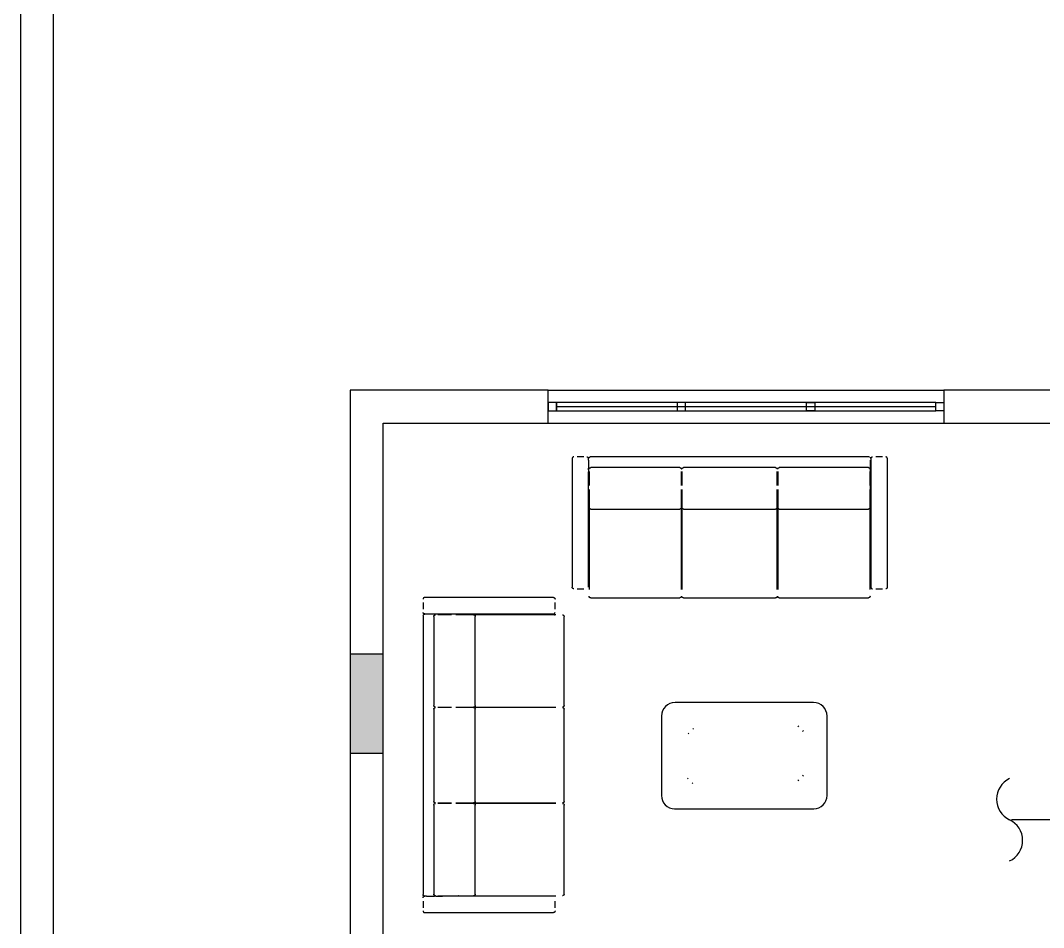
# Model space of a CAD drawing. Header units: metres. Extents: x -658 to -58, y -713 to -118.
# Drawn here: x -111.25 to -105.05, y -204.2 to -198.7 of the extents above; entities that cross this region are included whole.
import ezdxf

# ---------------------------------------------------------------- set-up
doc = ezdxf.new("R2010")
doc.units = ezdxf.units.M
doc.header["$LTSCALE"] = 100
for name, color, linetype in [('cw', 4, 'Continuous'), ('DCUT', 7, 'Continuous'), ('plan', 8, 'Continuous')]:
    doc.layers.add(name, color=color, linetype=linetype)

# ---------------------------------------------------------------- blocks, each defined once
blk = doc.blocks.new('ANTIGUA_by_Vaghi_11534 - Vaghi A3S-Triple Seat-V34-الدور الاول')
for p, q in [((-0.955, 0.79), (-0.955, 0.01)), ((-0.885, 0.8), (-0.925, 0.8)), ((-0.855, 0.78), (-0.855, 0.79)), ((-0.855, 0.78), (-0.855, 0.7313)), ((0.845, 0.8), (-0.845, 0.8)), ((0.855, 0.7313), (0.855, 0.78)), ((0.8562, 0.79), (0.8562, 0.01)), ((0.9262, 0.8), (0.8862, 0.8)), ((0.9562, 0.01), (0.9562, 0.79)), ((-0.855, 0.7289), (-0.855, 0.7313)), ((-0.855, 0.7219), (-0.855, 0.7266)), ((-0.855, 0.7219), (-0.855, 0.6818)), ((-0.855, 0.01), (-0.855, 0.7089)), ((-0.8525, 0.7116), (-0.8525, 0.627)), ((-0.3025, 0.7348), (-0.8425, 0.7348)), ((-0.2925, 0.627), (-0.2925, 0.7116)), ((-0.29, 0.7116), (-0.29, 0.627)), ((0.2786, 0.7348), (-0.28, 0.7348)), ((0.2886, 0.627), (0.2886, 0.7116)), ((0.2912, 0.7116), (0.2912, 0.627)), ((0.8412, 0.7348), (0.3012, 0.7348)), ((0.8512, 0.627), (0.8512, 0.7116)), ((0.855, 0.5896), (0.855, 0.7219)), ((-0.8525, 0.6013), (-0.8525, 0.4949)), ((-0.2925, 0.4949), (-0.2925, 0.6013)), ((-0.2925, 0.5826), (-0.2899, 0.5826)), ((-0.29, 0.6013), (-0.29, 0.4949)), ((0.2886, 0.4949), (0.2886, 0.6013)), ((0.2886, 0.5826), (0.2912, 0.5826)), ((0.2912, 0.6013), (0.2912, 0.4949)), ((0.8512, 0.4949), (0.8512, 0.6013)), ((0.855, 0.02), (0.855, 0.5896)), ((-0.8525, 0.4949), (-0.8525, -0.005)), ((-0.8425, 0.4837), (-0.3025, 0.4837)), ((-0.2925, -0.005), (-0.2925, 0.4949)), ((-0.29, 0.4949), (-0.29, -0.005)), ((-0.28, 0.4837), (0.2786, 0.4837)), ((0.2886, -0.005), (0.2886, 0.4949)), ((0.2912, 0.4949), (0.2912, -0.005)), ((0.3012, 0.4837), (0.8412, 0.4837)), ((0.8512, -0.005), (0.8512, 0.4949)), ((-0.925, 0), (-0.885, 0)), ((-0.8425, -0.055), (-0.3025, -0.055)), ((-0.2925, 0), (-0.29, 0)), ((-0.28, -0.055), (0.2786, -0.055)), ((0.2886, 0), (0.2912, 0)), ((0.3012, -0.055), (0.8412, -0.055)), ((0.8862, 0), (0.9262, 0))]:
    blk.add_line(p, q)
at = {"flags": 128}
for points in [[(-0.855, 0.79), (-0.855, 0.7904), (-0.855, 0.7908), (-0.8549, 0.7912), (-0.8549, 0.7916), (-0.8548, 0.792), (-0.8547, 0.7924), (-0.8546, 0.7928), (-0.8545, 0.7931), (-0.8544, 0.7935), (-0.8542, 0.7939), (-0.854, 0.7943), (-0.8539, 0.7946), (-0.8537, 0.795), (-0.8535, 0.7953), (-0.8533, 0.7956), (-0.853, 0.796), (-0.8528, 0.7963), (-0.8525, 0.7966), (-0.8522, 0.7969), (-0.852, 0.7972), (-0.8517, 0.7974), (-0.8514, 0.7977), (-0.8511, 0.798), (-0.8507, 0.7982), (-0.8504, 0.7984), (-0.8501, 0.7986), (-0.8497, 0.7988), (-0.8494, 0.799), (-0.849, 0.7992), (-0.8486, 0.7993), (-0.8482, 0.7995), (-0.8479, 0.7996), (-0.8475, 0.7997), (-0.8471, 0.7998), (-0.8467, 0.7999), (-0.8463, 0.7999), (-0.8459, 0.8), (-0.8455, 0.8), (-0.8451, 0.8), (-0.845, 0.8)], [(0.845, 0.8), (0.8454, 0.8), (0.8458, 0.8), (0.8462, 0.7999), (0.8466, 0.7999), (0.847, 0.7998), (0.8474, 0.7997)], [(0.8493, 0.799), (0.8496, 0.7989), (0.85, 0.7987), (0.8503, 0.7985), (0.8506, 0.7983)], [(0.8522, 0.797), (0.8524, 0.7967), (0.8527, 0.7964), (0.853, 0.7961), (0.8532, 0.7957), (0.8534, 0.7954), (0.8536, 0.7951)], [(0.8542, 0.794), (0.8543, 0.7936), (0.8545, 0.7932), (0.8546, 0.7929), (0.8547, 0.7925), (0.8548, 0.7921), (0.8549, 0.7917), (0.8549, 0.7913), (0.855, 0.7909), (0.855, 0.7905), (0.855, 0.7901), (0.855, 0.79)], [(-0.8525, 0.7248), (-0.8525, 0.7252), (-0.8525, 0.7256), (-0.8524, 0.726), (-0.8524, 0.7264), (-0.8523, 0.7268), (-0.8522, 0.7272), (-0.8521, 0.7276), (-0.852, 0.7279), (-0.8519, 0.7283), (-0.8517, 0.7287), (-0.8515, 0.7291), (-0.8514, 0.7294), (-0.8512, 0.7298), (-0.851, 0.7301), (-0.8508, 0.7304), (-0.8505, 0.7308), (-0.8503, 0.7311), (-0.85, 0.7314), (-0.8497, 0.7317), (-0.8495, 0.732), (-0.8492, 0.7322), (-0.8489, 0.7325), (-0.8486, 0.7328), (-0.8482, 0.733), (-0.8479, 0.7332), (-0.8476, 0.7334), (-0.8472, 0.7336), (-0.8469, 0.7338), (-0.8465, 0.734), (-0.8461, 0.7341), (-0.8457, 0.7343), (-0.8454, 0.7344), (-0.845, 0.7345), (-0.8446, 0.7346), (-0.8442, 0.7346), (-0.8438, 0.7347), (-0.8434, 0.7348), (-0.843, 0.7348), (-0.8426, 0.7348), (-0.8425, 0.7348)], [(-0.3025, 0.7348), (-0.3021, 0.7348), (-0.3017, 0.7348), (-0.3013, 0.7347), (-0.3009, 0.7347), (-0.3005, 0.7346), (-0.3001, 0.7345), (-0.2997, 0.7344), (-0.2994, 0.7343), (-0.299, 0.7342), (-0.2986, 0.734), (-0.2982, 0.7338), (-0.2979, 0.7337), (-0.2975, 0.7335), (-0.2972, 0.7333), (-0.2969, 0.733), (-0.2965, 0.7328), (-0.2962, 0.7326), (-0.2959, 0.7323), (-0.2956, 0.732), (-0.2953, 0.7318), (-0.2951, 0.7315), (-0.2948, 0.7312), (-0.2945, 0.7309), (-0.2943, 0.7305), (-0.2941, 0.7302), (-0.2939, 0.7299), (-0.2937, 0.7295), (-0.2935, 0.7292), (-0.2933, 0.7288), (-0.2932, 0.7284), (-0.293, 0.728), (-0.2929, 0.7277), (-0.2928, 0.7273), (-0.2927, 0.7269), (-0.2926, 0.7265), (-0.2926, 0.7261), (-0.2925, 0.7257), (-0.2925, 0.7253), (-0.2925, 0.7249), (-0.2925, 0.7248)], [(-0.29, 0.7248), (-0.29, 0.7252), (-0.29, 0.7256), (-0.2899, 0.726), (-0.2899, 0.7264), (-0.2898, 0.7268), (-0.2897, 0.7272), (-0.2896, 0.7276), (-0.2895, 0.7279), (-0.2894, 0.7283), (-0.2892, 0.7287), (-0.289, 0.7291), (-0.2889, 0.7294), (-0.2887, 0.7298), (-0.2885, 0.7301), (-0.2883, 0.7304), (-0.288, 0.7308), (-0.2878, 0.7311), (-0.2875, 0.7314), (-0.2872, 0.7317), (-0.287, 0.732), (-0.2867, 0.7322), (-0.2864, 0.7325), (-0.2861, 0.7328), (-0.2857, 0.733), (-0.2854, 0.7332), (-0.2851, 0.7334), (-0.2847, 0.7336), (-0.2844, 0.7338), (-0.284, 0.734), (-0.2836, 0.7341), (-0.2832, 0.7343), (-0.2829, 0.7344), (-0.2825, 0.7345), (-0.2821, 0.7346), (-0.2817, 0.7346), (-0.2813, 0.7347), (-0.2809, 0.7348), (-0.2805, 0.7348), (-0.2801, 0.7348), (-0.28, 0.7348)], [(0.2786, 0.7348), (0.279, 0.7348), (0.2794, 0.7348), (0.2798, 0.7347), (0.2802, 0.7347), (0.2806, 0.7346), (0.281, 0.7345), (0.2813, 0.7344), (0.2817, 0.7343), (0.2821, 0.7342), (0.2825, 0.734), (0.2828, 0.7338), (0.2832, 0.7337), (0.2836, 0.7335), (0.2839, 0.7333), (0.2842, 0.733), (0.2846, 0.7328), (0.2849, 0.7326), (0.2852, 0.7323), (0.2855, 0.732), (0.2858, 0.7318), (0.286, 0.7315), (0.2863, 0.7312), (0.2865, 0.7309), (0.2868, 0.7305), (0.287, 0.7302), (0.2872, 0.7299), (0.2874, 0.7295), (0.2876, 0.7292), (0.2878, 0.7288), (0.2879, 0.7284), (0.288, 0.728), (0.2882, 0.7277), (0.2883, 0.7273), (0.2884, 0.7269), (0.2884, 0.7265), (0.2885, 0.7261), (0.2885, 0.7257), (0.2886, 0.7253), (0.2886, 0.7249), (0.2886, 0.7248)], [(0.2912, 0.7248), (0.2912, 0.7252), (0.2912, 0.7256), (0.2913, 0.726), (0.2913, 0.7264), (0.2914, 0.7268), (0.2915, 0.7272), (0.2916, 0.7276), (0.2917, 0.7279), (0.2918, 0.7283), (0.292, 0.7287), (0.2921, 0.7291), (0.2923, 0.7294), (0.2925, 0.7298), (0.2927, 0.7301), (0.2929, 0.7304), (0.2932, 0.7308), (0.2934, 0.7311), (0.2937, 0.7314), (0.2939, 0.7317), (0.2942, 0.732), (0.2945, 0.7322), (0.2948, 0.7325), (0.2951, 0.7328), (0.2955, 0.733), (0.2958, 0.7332), (0.2961, 0.7334), (0.2965, 0.7336), (0.2968, 0.7338), (0.2972, 0.734), (0.2976, 0.7341), (0.2979, 0.7343), (0.2983, 0.7344), (0.2987, 0.7345), (0.2991, 0.7346), (0.2995, 0.7346), (0.2999, 0.7347), (0.3003, 0.7348), (0.3007, 0.7348), (0.3011, 0.7348), (0.3012, 0.7348)], [(0.8412, 0.7348), (0.8416, 0.7348), (0.842, 0.7348), (0.8424, 0.7347), (0.8428, 0.7347), (0.8432, 0.7346), (0.8436, 0.7345), (0.8439, 0.7344), (0.8443, 0.7343), (0.8447, 0.7342), (0.8451, 0.734), (0.8454, 0.7338), (0.8458, 0.7337), (0.8462, 0.7335), (0.8465, 0.7333), (0.8468, 0.733), (0.8472, 0.7328), (0.8475, 0.7326), (0.8478, 0.7323), (0.8481, 0.732), (0.8484, 0.7318), (0.8486, 0.7315), (0.8489, 0.7312), (0.8491, 0.7309), (0.8494, 0.7305), (0.8496, 0.7302), (0.8498, 0.7299), (0.85, 0.7295), (0.8502, 0.7292), (0.8504, 0.7288), (0.8505, 0.7284), (0.8506, 0.728), (0.8508, 0.7277), (0.8509, 0.7273), (0.851, 0.7269), (0.851, 0.7265), (0.8511, 0.7261), (0.8511, 0.7257), (0.8512, 0.7253), (0.8512, 0.7249), (0.8512, 0.7248)], [(-0.8425, 0.4837), (-0.8429, 0.4837), (-0.8433, 0.4837), (-0.8437, 0.4837), (-0.8441, 0.4838), (-0.8445, 0.4839), (-0.8449, 0.484), (-0.8453, 0.4841), (-0.8456, 0.4842), (-0.846, 0.4843), (-0.8464, 0.4845), (-0.8468, 0.4846), (-0.8471, 0.4848), (-0.8475, 0.485), (-0.8478, 0.4852), (-0.8481, 0.4854), (-0.8485, 0.4857), (-0.8488, 0.4859), (-0.8491, 0.4862), (-0.8494, 0.4864), (-0.8497, 0.4867), (-0.8499, 0.487), (-0.8502, 0.4873), (-0.8505, 0.4876), (-0.8507, 0.4879), (-0.8509, 0.4883), (-0.8511, 0.4886), (-0.8513, 0.489), (-0.8515, 0.4893), (-0.8517, 0.4897), (-0.8518, 0.4901), (-0.852, 0.4904), (-0.8521, 0.4908), (-0.8522, 0.4912), (-0.8523, 0.4916), (-0.8524, 0.492), (-0.8524, 0.4924), (-0.8525, 0.4928), (-0.8525, 0.4932), (-0.8525, 0.4936), (-0.8525, 0.4937)], [(-0.2925, 0.4937), (-0.2925, 0.4933), (-0.2925, 0.4929), (-0.2926, 0.4925), (-0.2926, 0.4921), (-0.2927, 0.4917), (-0.2928, 0.4913), (-0.2929, 0.4909), (-0.293, 0.4905), (-0.2931, 0.4902), (-0.2933, 0.4898), (-0.2935, 0.4894), (-0.2936, 0.4891), (-0.2938, 0.4887), (-0.294, 0.4884), (-0.2942, 0.488), (-0.2945, 0.4877), (-0.2947, 0.4874), (-0.295, 0.4871), (-0.2953, 0.4868), (-0.2955, 0.4865), (-0.2958, 0.4862), (-0.2961, 0.486), (-0.2964, 0.4857), (-0.2968, 0.4855), (-0.2971, 0.4853), (-0.2974, 0.4851), (-0.2978, 0.4849), (-0.2981, 0.4847), (-0.2985, 0.4845), (-0.2989, 0.4844), (-0.2993, 0.4842), (-0.2996, 0.4841), (-0.3, 0.484), (-0.3004, 0.4839), (-0.3008, 0.4838), (-0.3012, 0.4838), (-0.3016, 0.4837), (-0.302, 0.4837), (-0.3024, 0.4837), (-0.3025, 0.4837)], [(-0.28, 0.4837), (-0.2804, 0.4837), (-0.2808, 0.4837), (-0.2812, 0.4837), (-0.2816, 0.4838), (-0.282, 0.4839), (-0.2824, 0.484), (-0.2828, 0.4841), (-0.2831, 0.4842), (-0.2835, 0.4843), (-0.2839, 0.4845), (-0.2843, 0.4846), (-0.2846, 0.4848), (-0.285, 0.485), (-0.2853, 0.4852), (-0.2856, 0.4854), (-0.286, 0.4857), (-0.2863, 0.4859), (-0.2866, 0.4862), (-0.2869, 0.4864), (-0.2872, 0.4867), (-0.2874, 0.487), (-0.2877, 0.4873), (-0.288, 0.4876), (-0.2882, 0.4879), (-0.2884, 0.4883), (-0.2886, 0.4886), (-0.2888, 0.489), (-0.289, 0.4893), (-0.2892, 0.4897), (-0.2893, 0.4901), (-0.2895, 0.4904), (-0.2896, 0.4908), (-0.2897, 0.4912), (-0.2898, 0.4916), (-0.2899, 0.492), (-0.2899, 0.4924), (-0.29, 0.4928), (-0.29, 0.4932), (-0.29, 0.4936), (-0.29, 0.4937)], [(0.2886, 0.4937), (0.2886, 0.4933), (0.2886, 0.4929), (0.2885, 0.4925), (0.2885, 0.4921), (0.2884, 0.4917), (0.2883, 0.4913), (0.2882, 0.4909), (0.2881, 0.4905), (0.2879, 0.4902), (0.2878, 0.4898), (0.2876, 0.4894), (0.2875, 0.4891), (0.2873, 0.4887), (0.2871, 0.4884), (0.2868, 0.488), (0.2866, 0.4877), (0.2864, 0.4874), (0.2861, 0.4871), (0.2858, 0.4868), (0.2856, 0.4865), (0.2853, 0.4862), (0.285, 0.486), (0.2846, 0.4857), (0.2843, 0.4855), (0.284, 0.4853), (0.2836, 0.4851), (0.2833, 0.4849), (0.2829, 0.4847), (0.2826, 0.4845), (0.2822, 0.4844), (0.2818, 0.4842), (0.2815, 0.4841), (0.2811, 0.484), (0.2807, 0.4839), (0.2803, 0.4838), (0.2799, 0.4838), (0.2795, 0.4837), (0.2791, 0.4837), (0.2787, 0.4837), (0.2786, 0.4837)], [(0.3012, 0.4837), (0.3008, 0.4837), (0.3004, 0.4837), (0.3, 0.4837), (0.2996, 0.4838), (0.2992, 0.4839), (0.2988, 0.484), (0.2984, 0.4841), (0.298, 0.4842), (0.2977, 0.4843), (0.2973, 0.4845), (0.2969, 0.4846), (0.2966, 0.4848), (0.2962, 0.485), (0.2959, 0.4852), (0.2955, 0.4854), (0.2952, 0.4857), (0.2949, 0.4859), (0.2946, 0.4862), (0.2943, 0.4864), (0.294, 0.4867), (0.2937, 0.487), (0.2935, 0.4873), (0.2932, 0.4876), (0.293, 0.4879), (0.2928, 0.4883), (0.2926, 0.4886), (0.2924, 0.489), (0.2922, 0.4893), (0.292, 0.4897), (0.2919, 0.4901), (0.2917, 0.4904), (0.2916, 0.4908), (0.2915, 0.4912), (0.2914, 0.4916), (0.2913, 0.492), (0.2913, 0.4924), (0.2912, 0.4928), (0.2912, 0.4932), (0.2912, 0.4936), (0.2912, 0.4937)], [(0.8512, 0.4937), (0.8512, 0.4933), (0.8512, 0.4929), (0.8511, 0.4925), (0.8511, 0.4921), (0.851, 0.4917), (0.8509, 0.4913), (0.8508, 0.4909), (0.8507, 0.4905), (0.8505, 0.4902), (0.8504, 0.4898), (0.8502, 0.4894), (0.8501, 0.4891), (0.8499, 0.4887), (0.8497, 0.4884), (0.8494, 0.488), (0.8492, 0.4877), (0.849, 0.4874), (0.8487, 0.4871), (0.8484, 0.4868), (0.8482, 0.4865), (0.8479, 0.4862), (0.8476, 0.486), (0.8472, 0.4857), (0.8469, 0.4855), (0.8466, 0.4853), (0.8462, 0.4851), (0.8459, 0.4849), (0.8455, 0.4847), (0.8452, 0.4845), (0.8448, 0.4844), (0.8444, 0.4842), (0.8441, 0.4841), (0.8437, 0.484), (0.8433, 0.4839), (0.8429, 0.4838), (0.8425, 0.4838), (0.8421, 0.4837), (0.8417, 0.4837), (0.8413, 0.4837), (0.8412, 0.4837)], [(0.855, 0.01), (0.855, 0.0096), (0.855, 0.0092), (0.8549, 0.0088), (0.8549, 0.0084), (0.8548, 0.008), (0.8547, 0.0076), (0.8546, 0.0072), (0.8545, 0.0069), (0.8544, 0.0065), (0.8542, 0.0061), (0.854, 0.0057), (0.8539, 0.0054), (0.8537, 0.005), (0.8535, 0.0047), (0.8533, 0.0044), (0.853, 0.004), (0.8528, 0.0037), (0.8525, 0.0034), (0.8522, 0.0031), (0.852, 0.0028), (0.8517, 0.0026), (0.8514, 0.0023), (0.8511, 0.002)], [(-0.8464, -0.0542), (-0.8468, -0.054), (-0.8471, -0.0539), (-0.8475, -0.0537), (-0.8478, -0.0535), (-0.8481, -0.0533), (-0.8485, -0.053), (-0.8488, -0.0528), (-0.8491, -0.0525), (-0.8494, -0.0522), (-0.8497, -0.052), (-0.8499, -0.0517), (-0.8502, -0.0514), (-0.8505, -0.0511), (-0.8507, -0.0507), (-0.8509, -0.0504), (-0.8511, -0.0501), (-0.8513, -0.0497), (-0.8515, -0.0494), (-0.8517, -0.049), (-0.8518, -0.0486), (-0.852, -0.0482), (-0.8521, -0.0479), (-0.8522, -0.0475), (-0.8523, -0.0471), (-0.8524, -0.0467), (-0.8524, -0.0463), (-0.8525, -0.0459), (-0.8525, -0.0455), (-0.8525, -0.0451), (-0.8525, -0.045)], [(-0.8425, -0.055), (-0.8429, -0.055), (-0.8433, -0.055), (-0.8437, -0.0549), (-0.8441, -0.0549), (-0.8445, -0.0548), (-0.8449, -0.0547)], [(-0.3, -0.0547), (-0.3004, -0.0548), (-0.3008, -0.0549), (-0.3012, -0.0549), (-0.3016, -0.055), (-0.302, -0.055), (-0.3024, -0.055), (-0.3025, -0.055)], [(-0.2925, -0.045), (-0.2925, -0.0454), (-0.2925, -0.0458), (-0.2926, -0.0462), (-0.2926, -0.0466), (-0.2927, -0.047), (-0.2928, -0.0474), (-0.2929, -0.0478), (-0.293, -0.0481), (-0.2931, -0.0485), (-0.2933, -0.0489), (-0.2935, -0.0493), (-0.2936, -0.0496), (-0.2938, -0.05), (-0.294, -0.0503), (-0.2942, -0.0506), (-0.2945, -0.051), (-0.2947, -0.0513), (-0.295, -0.0516), (-0.2953, -0.0519), (-0.2955, -0.0522), (-0.2958, -0.0524), (-0.2961, -0.0527), (-0.2964, -0.053), (-0.2968, -0.0532), (-0.2971, -0.0534), (-0.2974, -0.0536), (-0.2978, -0.0538), (-0.2981, -0.054), (-0.2985, -0.0542)], [(-0.2839, -0.0542), (-0.2843, -0.054), (-0.2846, -0.0539), (-0.285, -0.0537), (-0.2853, -0.0535), (-0.2856, -0.0533), (-0.286, -0.053), (-0.2863, -0.0528), (-0.2866, -0.0525), (-0.2869, -0.0522), (-0.2872, -0.052), (-0.2874, -0.0517), (-0.2877, -0.0514), (-0.288, -0.0511), (-0.2882, -0.0507), (-0.2884, -0.0504), (-0.2886, -0.0501), (-0.2888, -0.0497), (-0.289, -0.0494), (-0.2892, -0.049), (-0.2893, -0.0486), (-0.2895, -0.0482), (-0.2896, -0.0479), (-0.2897, -0.0475), (-0.2898, -0.0471), (-0.2899, -0.0467), (-0.2899, -0.0463), (-0.29, -0.0459), (-0.29, -0.0455), (-0.29, -0.0451), (-0.29, -0.045)], [(-0.28, -0.055), (-0.2804, -0.055), (-0.2808, -0.055), (-0.2812, -0.0549), (-0.2816, -0.0549), (-0.282, -0.0548), (-0.2824, -0.0547)], [(0.2811, -0.0547), (0.2807, -0.0548), (0.2803, -0.0549), (0.2799, -0.0549), (0.2795, -0.055), (0.2791, -0.055), (0.2787, -0.055), (0.2786, -0.055)], [(0.2886, -0.045), (0.2886, -0.0454), (0.2886, -0.0458), (0.2885, -0.0462), (0.2885, -0.0466), (0.2884, -0.047), (0.2883, -0.0474), (0.2882, -0.0478), (0.2881, -0.0481), (0.2879, -0.0485), (0.2878, -0.0489), (0.2876, -0.0493), (0.2875, -0.0496), (0.2873, -0.05), (0.2871, -0.0503), (0.2868, -0.0506), (0.2866, -0.051), (0.2864, -0.0513), (0.2861, -0.0516), (0.2858, -0.0519), (0.2856, -0.0522), (0.2853, -0.0524), (0.285, -0.0527), (0.2846, -0.053), (0.2843, -0.0532), (0.284, -0.0534), (0.2836, -0.0536), (0.2833, -0.0538), (0.2829, -0.054), (0.2826, -0.0542)], [(0.2973, -0.0542), (0.2969, -0.054), (0.2966, -0.0539), (0.2962, -0.0537), (0.2959, -0.0535), (0.2955, -0.0533), (0.2952, -0.053), (0.2949, -0.0528), (0.2946, -0.0525), (0.2943, -0.0522), (0.294, -0.052), (0.2937, -0.0517), (0.2935, -0.0514), (0.2932, -0.0511), (0.293, -0.0507), (0.2928, -0.0504), (0.2926, -0.0501), (0.2924, -0.0497), (0.2922, -0.0494), (0.292, -0.049), (0.2919, -0.0486), (0.2917, -0.0482), (0.2916, -0.0479), (0.2915, -0.0475), (0.2914, -0.0471), (0.2913, -0.0467), (0.2913, -0.0463), (0.2912, -0.0459), (0.2912, -0.0455), (0.2912, -0.0451), (0.2912, -0.045)], [(0.3012, -0.055), (0.3008, -0.055), (0.3004, -0.055), (0.3, -0.0549), (0.2996, -0.0549), (0.2992, -0.0548), (0.2988, -0.0547)], [(0.8437, -0.0547), (0.8433, -0.0548), (0.8429, -0.0549), (0.8425, -0.0549), (0.8421, -0.055), (0.8417, -0.055), (0.8413, -0.055), (0.8412, -0.055)], [(0.8512, -0.045), (0.8512, -0.0454), (0.8512, -0.0458), (0.8511, -0.0462), (0.8511, -0.0466), (0.851, -0.047), (0.8509, -0.0474), (0.8508, -0.0478), (0.8507, -0.0481), (0.8505, -0.0485), (0.8504, -0.0489), (0.8502, -0.0493), (0.8501, -0.0496), (0.8499, -0.05), (0.8497, -0.0503), (0.8494, -0.0506), (0.8492, -0.051), (0.849, -0.0513), (0.8487, -0.0516), (0.8484, -0.0519), (0.8482, -0.0522), (0.8479, -0.0524), (0.8476, -0.0527), (0.8472, -0.053), (0.8469, -0.0532), (0.8466, -0.0534), (0.8462, -0.0536), (0.8459, -0.0538), (0.8455, -0.054), (0.8452, -0.0542)]]:
    blk.add_lwpolyline(points, dxfattribs=at)
for points, knots in [([(-0.945, 0.8), (-0.9459, 0.8), (-0.9472, 0.7998), (-0.9488, 0.7993), (-0.9498, 0.7988), (-0.9506, 0.7983), (-0.9513, 0.7978), (-0.9519, 0.7972), (-0.9525, 0.7966), (-0.9531, 0.7959), (-0.9537, 0.795), (-0.9543, 0.7938), (-0.9548, 0.7922), (-0.955, 0.7909), (-0.955, 0.79)], [0, 0, 0, 0, 0.166667, 0.25, 0.333333, 0.375, 0.416667, 0.5, 0.541667, 0.583333, 0.666667, 0.75, 0.833333, 1, 1, 1, 1]), ([(-0.865, 0.8), (-0.8641, 0.8), (-0.8628, 0.7998), (-0.8612, 0.7993), (-0.8602, 0.7988), (-0.8594, 0.7983), (-0.8587, 0.7978), (-0.8581, 0.7972), (-0.8575, 0.7966), (-0.8569, 0.7959), (-0.8563, 0.795), (-0.8557, 0.7938), (-0.8552, 0.7922), (-0.855, 0.7909), (-0.855, 0.79)], [0, 0, 0, 0, 0.166667, 0.25, 0.333333, 0.375, 0.416667, 0.5, 0.541667, 0.583333, 0.666667, 0.75, 0.833333, 1, 1, 1, 1]), ([(0.8562, 0.79), (0.8562, 0.7909), (0.8564, 0.7922), (0.8569, 0.7938), (0.8575, 0.795), (0.8581, 0.7959), (0.8587, 0.7966), (0.8593, 0.7972), (0.8601, 0.798), (0.861, 0.7986), (0.8618, 0.799), (0.8626, 0.7993), (0.864, 0.7998), (0.8653, 0.8), (0.8662, 0.8)], [0, 0, 0, 0, 0.166667, 0.25, 0.333333, 0.416667, 0.458333, 0.5, 0.583333, 0.666667, 0.708333, 0.75, 0.833333, 1, 1, 1, 1]), ([(0.9562, 0.79), (0.9562, 0.7909), (0.956, 0.7922), (0.9555, 0.7938), (0.9549, 0.795), (0.9543, 0.7959), (0.9537, 0.7966), (0.9531, 0.7972), (0.9523, 0.798), (0.9514, 0.7986), (0.9506, 0.799), (0.9498, 0.7993), (0.9484, 0.7998), (0.9471, 0.8), (0.9462, 0.8)], [0, 0, 0, 0, 0.166667, 0.25, 0.333333, 0.416667, 0.458333, 0.5, 0.583333, 0.666667, 0.708333, 0.75, 0.833333, 1, 1, 1, 1]), ([(-0.8525, 0.585), (-0.8526, 0.5851), (-0.8531, 0.5855), (-0.8537, 0.5861), (-0.8543, 0.5869), (-0.8548, 0.5881), (-0.855, 0.589), (-0.855, 0.5896)], [0.5396343, 0.5396343, 0.5396343, 0.5396343, 0.5833333, 0.6666667, 0.75, 0.8333333, 1, 1, 1, 1]), ([(0.8521, 0.5847), (0.8524, 0.5849), (0.853, 0.5853), (0.8537, 0.5861), (0.8543, 0.5869), (0.8548, 0.5881), (0.855, 0.589), (0.855, 0.5896)], [0.5, 0.5, 0.5, 0.5, 0.5833333, 0.6666667, 0.75, 0.8333333, 1, 1, 1, 1]), ([(-0.945, 0), (-0.9459, 0), (-0.9472, 0.0002), (-0.9488, 0.0007), (-0.9498, 0.0012), (-0.9506, 0.0017), (-0.9513, 0.0022), (-0.9519, 0.0028), (-0.9525, 0.0034), (-0.9531, 0.0041), (-0.9537, 0.005), (-0.9543, 0.0062), (-0.9548, 0.0078), (-0.955, 0.0091), (-0.955, 0.01)], [0, 0, 0, 0, 0.166667, 0.25, 0.333333, 0.375, 0.416667, 0.5, 0.541667, 0.583333, 0.666667, 0.75, 0.833333, 1, 1, 1, 1]), ([(0.8562, 0.01), (0.8562, 0.0091), (0.8564, 0.0078), (0.8569, 0.0062), (0.8575, 0.005), (0.8581, 0.0041), (0.8587, 0.0034), (0.8593, 0.0028), (0.8601, 0.002), (0.861, 0.0014), (0.8618, 0.001), (0.8626, 0.0007), (0.864, 0.0002), (0.8653, 0), (0.8662, 0)], [0, 0, 0, 0, 0.166667, 0.25, 0.333333, 0.416667, 0.458333, 0.5, 0.583333, 0.666667, 0.708333, 0.75, 0.833333, 1, 1, 1, 1]), ([(0.9562, 0.01), (0.9562, 0.0091), (0.956, 0.0078), (0.9554, 0.0062), (0.9549, 0.005), (0.9543, 0.0041), (0.9537, 0.0034), (0.9531, 0.0028), (0.9523, 0.002), (0.9514, 0.0014), (0.9506, 0.001), (0.9498, 0.0007), (0.9484, 0.0002), (0.9471, 0), (0.9462, 0)], [0, 0, 0, 0, 0.166667, 0.25, 0.333333, 0.416667, 0.458333, 0.5, 0.583333, 0.666667, 0.708333, 0.75, 0.833333, 1, 1, 1, 1])]:
    blk.add_open_spline(points, degree=3, knots=knots)
blk = doc.blocks.new('Coffee_Table_One_Rectangular_Another_Country_18607 - 5-1433651-الدور الاول')
for p, q in [((0, 0.3225), (-0.3241, 0.3225)), ((0.52, 0.3225), (0, 0.3225)), ((-0.4041, 0.2425), (-0.4041, -0.24)), ((0.6, -0.24), (0.6, 0.2425)), ((-0.2608, 0.1247), (-0.2549, 0.1188)), ((-0.2266, 0.1471), (-0.2325, 0.153)), ((0.4131, 0.169), (0.4094, 0.1653)), ((0.4377, 0.137), (0.4414, 0.1407)), ((-0.2559, -0.1462), (-0.2618, -0.1521)), ((-0.2335, -0.1803), (-0.2276, -0.1744)), ((0.4057, -0.161), (0.4094, -0.1647)), ((0.4377, -0.1364), (0.434, -0.1327)), ((-0.3216, -0.3225), (0, -0.3225)), ((0, -0.3225), (0.5175, -0.3225))]:
    blk.add_line(p, q)
for centre, radius, start, end in [((-0.3241, 0.2425), 0.08, 90, 180), ((0.52, 0.2425), 0.08, 360, 90), ((-0.3216, -0.24), 0.0825, 180, 270), ((0.5175, -0.24), 0.0825, 270, 360)]:
    blk.add_arc(centre, radius, start, end)
blk.add_ellipse((-0.369, -0.2876), major_axis=(-0.0141, 0.0141), ratio=0.894427, start_param=0.881427, end_param=1.113441)
blk = doc.blocks.new('*U112')
blk.add_line((2.35, 0), (0.05, 0))
for points in [[(0.05, 0.025), (0, 0.025), (0, -0.025), (0.05, -0.025)], [(2.35, -0.025), (2.35, 0.025), (0.05, 0.025), (0.05, -0.025)], [(2.35, 0.025), (2.4, 0.025), (2.4, -0.025), (2.35, -0.025)]]:
    blk.add_lwpolyline(points, close=True)
blk = doc.blocks.new('RWEFRWEFRWE')
h = blk.add_hatch(color=256)
h.dxf.hatch_style = 1
h.paths.add_polyline_path([(-228.0055, -185.2532), (-227.8055, -185.2532), (-227.8055, -184.6532), (-228.0055, -184.6532)])
blk.add_lwpolyline([(-228.0055, -185.2532), (-227.8055, -185.2532), (-227.8055, -184.6532), (-228.0055, -184.6532)], close=True)
blk = doc.blocks.new('A$Cb06f5615')
at = {"layer": 'plan'}
for p, q in [((-41.8028, 21.3095), (-41.8028, 1.3095)), ((-41.6028, 1.5095), (-41.6028, 19.1095)), ((-39.8035, 10.3095), (-39.8035, 6.2095)), ((-38.6035, 10.3095), (-39.8035, 10.3095)), ((-38.6035, 10.1095), (-38.6035, 10.3095)), ((-38.6035, 10.3095), (-36.2035, 10.3095)), ((-34.6035, 10.3095), (-36.2035, 10.3095)), ((-36.2035, 10.3095), (-36.2035, 10.1095)), ((-39.6035, 6.2095), (-39.6035, 10.1095)), ((-39.6035, 10.1095), (-38.6035, 10.1095)), ((-38.6035, 10.1095), (-36.2035, 10.1095)), ((-36.2035, 10.1095), (-34.6035, 10.1095))]:
    blk.add_line(p, q, dxfattribs=at)
for points in [[(-37.7702, 10.2345), (-37.8202, 10.2345), (-37.8202, 10.1845), (-37.7702, 10.1845)], [(-37.0369, 10.2345), (-36.9869, 10.2345), (-36.9869, 10.1845), (-37.0369, 10.1845)]]:
    blk.add_lwpolyline(points, close=True, dxfattribs=at)
for name, p in [('RWEFRWEFRWE', (188.202, 193.3627)), ('*U112', (-38.6035, 10.2095)), ('ANTIGUA_by_Vaghi_11534 - Vaghi A3S-Triple Seat-V34-الدور الاول', (-37.5028, 9.1056))]:
    blk.add_blockref(name, p, dxfattribs=at)
for name, p, rotation in [('ANTIGUA_by_Vaghi_11534 - Vaghi A3S-Triple Seat-V34-الدور الاول', (-38.5615, 8.0967), 89.99999999999997), ('Coffee_Table_One_Rectangular_Another_Country_18607 - 5-1433651-الدور الاول', (-37.3164, 8.0942), 180)]:
    blk.add_blockref(name, p, dxfattribs=dict(at, rotation=rotation))

msp = doc.modelspace()

# ---------------------------------------------------------------- linework, layer by layer
at = {"layer": 'cw'}
for centre, start, end in [((-105.194, -203.426), 115.32988, 244.67012), ((-105.3122, -203.6757), 295.32988, 64.67012)]:
    msp.add_arc(centre, 0.1382, start, end, dxfattribs=at)
at = {"layer": 'DCUT'}
msp.add_lwpolyline([(-103.2715, -203.5515), (-105.2423, -203.5515)], dxfattribs=at)

# ---------------------------------------------------------------- block references
at = {"layer": 'plan'}
msp.add_blockref('A$Cb06f5615', (-69.4477, -211.2557), dxfattribs=at)

doc.saveas('drawing.dxf')
